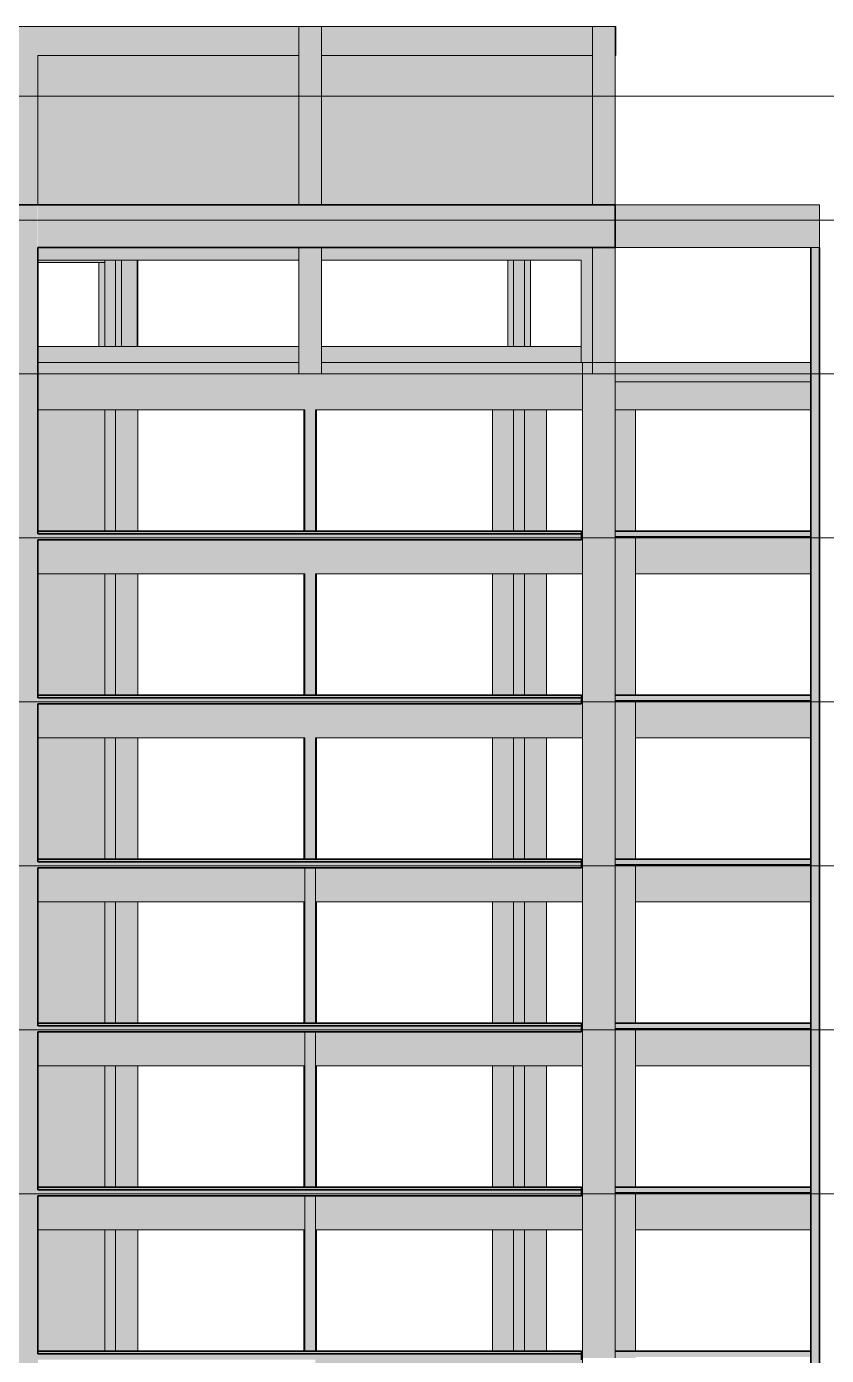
# Model space of a CAD drawing. Extents: x -2131 to 52870, y -3196 to 88043.
# Drawn here: x 36893 to 38298, y 85688 to 88022 of the extents above; entities that cross this region are included whole.
import ezdxf

# ---------------------------------------------------------------- set-up
doc = ezdxf.new("R2010")
doc.units = 0
doc.linetypes.add('Centro', pattern=[3.175, 0.635, -0.47625, 1.5875, -0.47625])
for name, color, linetype, lineweight in [('A-FLOR', 7, 'Continuous', 25), ('A-FLOR-LEVL', 7, 'Continuous', 9), ('S-BEAM', 7, 'Continuous', 25), ('S-COLS', 7, 'Continuous', 25)]:
    doc.layers.add(name, color=color, linetype=linetype, lineweight=lineweight)

msp = doc.modelspace()

# ---------------------------------------------------------------- hatches: boundary and pattern name
at = {"layer": 'A-FLOR', "true_color": 0xc0c0c0}
for points in [[(37759.903, 87131), (37867.416, 87131), (37867.416, 87136), (36912.916, 87135.994), (36912.916, 87131), (37673.854, 87131)], [(38173.474, 87126), (38270.411, 87126), (38270.411, 87136), (37926.916, 87136), (37926.916, 87126), (37999.605, 87126)], [(36912.916, 87120.922), (37867.416, 87120.922), (37867.416, 87131), (36912.916, 87131), (36912.916, 87121.343)], [(37867.416, 86843), (37867.416, 86848), (36912.916, 86847.994), (36912.916, 86843), (37863.296, 86843)], [(36912.916, 86832.922), (37867.416, 86832.922), (37867.416, 86843), (36912.916, 86843), (36912.916, 86836)], [(38173.474, 86838), (38270.411, 86838), (38270.411, 86848), (37926.916, 86848), (37926.916, 86838), (37999.605, 86838)], [(38266.917, 86848), (38266.917, 86848.001), (38173.474, 86848)], [(37863.296, 86555), (37867.416, 86555), (37867.416, 86560), (36912.916, 86559.994), (36912.916, 86555), (37759.903, 86555)], [(36912.916, 86544.922), (37867.416, 86544.922), (37867.416, 86555), (36912.916, 86555), (36912.916, 86548)], [(37966.689, 86550), (38270.411, 86550), (38270.411, 86560), (37926.916, 86560), (37926.916, 86550), (37962.666, 86550)], [(38266.917, 86560), (38266.917, 86560.001), (37966.689, 86560)], [(36912.916, 86267), (37867.416, 86267), (37867.416, 86272), (36912.916, 86271.994)], [(37966.689, 86262), (38270.411, 86262), (38270.411, 86272), (37926.916, 86272), (37926.916, 86262), (37962.666, 86262)], [(38266.917, 86272), (38266.917, 86272.001), (37966.689, 86272)], [(37048.422, 86256.922), (37867.416, 86256.922), (37867.416, 86267), (36912.916, 86267), (36913.192, 86256.922), (37036.154, 86256.922)], [(37863.296, 85979), (37867.416, 85979), (37867.416, 85984), (36912.916, 85983.994), (36913.18, 85979), (37759.903, 85979)], [(37078.293, 85968.922), (37867.416, 85968.922), (37867.416, 85979), (36912.916, 85979), (36912.916, 85968.922), (37078.162, 85968.922)], [(37966.689, 85974), (38270.411, 85974), (38270.411, 85984), (37926.916, 85984), (37926.916, 85974), (37962.666, 85974)], [(38266.917, 85984), (38266.917, 85984.001), (37966.689, 85984)], [(36912.916, 85691), (37867.416, 85691), (37867.416, 85696), (36912.916, 85695.994)], [(36912.916, 85680.922), (37867.416, 85680.922), (37867.416, 85691), (36912.916, 85691), (36912.916, 85684)], [(38173.474, 85686), (38270.411, 85686), (38270.411, 85696), (37926.916, 85696), (37926.916, 85686), (37999.605, 85686)], [(38266.917, 85696), (38266.917, 85696.001), (38173.474, 85696)]]:
    msp.add_hatch(color=9, dxfattribs=at).paths.add_polyline_path(points, flags=0)
at = {"layer": 'S-BEAM', "true_color": 0xc0c0c0}
for points in [[(36912.667, 87971.004), (37370.917, 87971.004), (37370.917, 88022.004), (36912.667, 88022.004), (36912.667, 88019.331)], [(37553.118, 87971.004), (37886.916, 87971.004), (37886.916, 88022.004), (37410.917, 88022.004), (37410.917, 87971.004), (37449.725, 87971.004)], [(37927.64, 87971.004), (37927.64, 88022.004), (37926.916, 88022.004), (37926.916, 87971.004)], [(37400.417, 87634), (37926.916, 87634), (37926.916, 87709), (36912.916, 87709), (36912.916, 87634), (37346.332, 87634)], [(38270.417, 87634), (38279.917, 87634), (38279.917, 87709), (37926.916, 87709), (37926.916, 87634), (37966.689, 87634)], [(38279.917, 87634), (38285.417, 87634), (38285.417, 87709), (38279.917, 87709), (38279.917, 87661.5)], [(38285.417, 87634), (38285.422, 87634.061), (38285.417, 87708.977)], [(37863.296, 87432.004), (37866.915, 87432.004), (37866.915, 87460.004), (37410.917, 87460.004), (37410.917, 87432.004), (37811.6, 87432.004)], [(36912.916, 87349.004), (37381.417, 87349.004), (37381.417, 87412.004), (37370.917, 87412.004), (37370.917, 87432.004), (36912.916, 87431.995), (36912.916, 87349.038)], [(37863.296, 87349.004), (37869.166, 87349.004), (37869.166, 87432.004), (37410.917, 87432.004), (37410.917, 87412.004), (37400.417, 87412.004), (37400.417, 87349.004), (37759.903, 87349.004)], [(38270.417, 87398.004), (38270.417, 87432.004), (37926.916, 87432.004), (37926.92, 87398.004), (38173.474, 87398.004)], [(37926.92, 87349.004), (38270.417, 87349.004), (38270.417, 87398.004), (37926.92, 87398.004), (37926.92, 87386.083)], [(37400.417, 87061), (37869.166, 87061), (37869.166, 87136), (37867.416, 87135.955), (37867.416, 87120.922), (37400.417, 87120.922), (37400.417, 87087.614)], [(37063.174, 87061), (37381.417, 87061), (37381.417, 87120.922), (36912.916, 87120.922), (36912.916, 87061), (37061.137, 87061)], [(37966.689, 87061), (38270.417, 87061), (38270.411, 87126), (37962.666, 87126), (37962.666, 87061)], [(36912.916, 86773), (37381.417, 86773), (37381.417, 86832.922), (36912.916, 86832.922), (36912.916, 86773.033)], [(37748.417, 86773), (37869.166, 86773), (37869.166, 86848), (37867.416, 86847.955), (37867.416, 86832.922), (37400.417, 86832.922), (37400.417, 86773), (37711.167, 86773)], [(38270.417, 86773), (38270.411, 86838), (37962.666, 86838), (37962.666, 86773), (38173.474, 86773)], [(37863.296, 86485), (37869.166, 86485), (37869.166, 86560), (37867.416, 86559.955), (37867.416, 86544.922), (37400.417, 86544.922), (37400.417, 86485), (37759.903, 86485)], [(38270.417, 86485), (38270.411, 86550), (37962.666, 86550), (37962.666, 86485), (37966.689, 86485)], [(36912.916, 86485), (37381.417, 86485), (37381.417, 86544.922), (36912.916, 86544.922), (36912.916, 86485.033)], [(37553.118, 86197), (37869.166, 86197), (37869.166, 86272), (37867.416, 86271.955), (37867.416, 86256.922), (37400.417, 86256.922), (37400.417, 86197)], [(36912.916, 86197), (37381.417, 86197), (37381.417, 86256.922), (36912.916, 86256.922), (36912.916, 86197.033)], [(38270.417, 86197), (38270.411, 86262), (37962.666, 86262), (37962.666, 86197), (37966.689, 86197)], [(37048.422, 85909), (37381.417, 85909), (37381.417, 85968.922), (36912.916, 85968.922), (36912.916, 85909), (37036.154, 85909)], [(37759.903, 85909), (37869.166, 85909), (37869.166, 85984), (37867.416, 85983.955), (37867.416, 85968.922), (37400.417, 85968.922), (37400.417, 85909), (37748.417, 85909)], [(37962.666, 85909), (38270.417, 85909), (38270.411, 85974), (37962.666, 85974), (37962.666, 85926.192)], [(37863.296, 85621), (37869.166, 85621.148), (37869.166, 85696), (37867.416, 85695.955), (37867.416, 85680.922), (37400.417, 85680.922), (37400.417, 85621), (37759.903, 85621)]]:
    msp.add_hatch(color=9, dxfattribs=at).paths.add_polyline_path(points, flags=0)
h = msp.add_hatch(color=9, dxfattribs=at)
h.paths.add_polyline_path([(37767.417, 87612.004), (37866.915, 87612.004), (37866.915, 87634), (37410.917, 87634), (37410.917, 87612.004), (37759.903, 87612.004)], flags=0)
h.paths.add_polyline_path([(37048.422, 87612.004), (37370.917, 87612.004), (37370.917, 87634), (36912.916, 87634), (36912.916, 87612.004), (36932.761, 87612.004)], flags=0)
h.paths.add_polyline_path([(36854.92, 87612.004), (36872.667, 87612.004), (36872.667, 87634), (36854.92, 87634)], flags=0)
h.paths.add_polyline_path([(37139.547, 87709), (37370.917, 87709), (37370.917, 87971.004), (36912.667, 87971.004), (36912.916, 87709), (37087.922, 87709)], flags=0)
h.paths.add_polyline_path([(36854.92, 87709), (36872.667, 87709), (36872.667, 87971.004), (36854.92, 87971.004), (36854.92, 87827.316)], flags=0)
h.paths.add_polyline_path([(37863.296, 87709), (37866.915, 87709), (37866.915, 87971.004), (37410.917, 87971.004), (37410.917, 87709), (37809.139, 87709)], flags=0)
h = msp.add_hatch(color=9, dxfattribs=at)
h.paths.add_polyline_path([(36912.916, 87608), (37030.405, 87608), (37030.405, 87612.004), (36912.916, 87612.004), (36912.916, 87610.161)], flags=0)
h.paths.add_polyline_path([(36813.99, 87608), (36854.92, 87608), (36854.92, 87612), (36812.905, 87612), (36812.905, 87608)], flags=0)
h = msp.add_hatch(color=9, dxfattribs=at)
h.paths.add_polyline_path([(37370.917, 87612), (37370.917, 87612.004), (37346.332, 87612)], flags=0)
h.paths.add_polyline_path([(37654.414, 87612), (37654.414, 87612.004), (37553.118, 87612)], flags=0)
h = msp.add_hatch(color=9, dxfattribs=at)
h.paths.add_polyline_path([(37346.332, 87432.004), (37370.917, 87432.004), (37370.917, 87460.004), (36912.916, 87460.004), (36912.916, 87432.004), (37242.939, 87432.004)], flags=0)
h.paths.add_polyline_path([(36869.962, 87432.004), (36872.667, 87432.004), (36872.667, 87460.004), (36864.42, 87460.004), (36864.42, 87432.004)], flags=0)
at = {"layer": 'S-COLS', "true_color": 0xc0c0c0}
for points in [[(36873.416, 87412.004), (36873.416, 87709), (36912.667, 87709.041), (36912.667, 88022.004), (36872.667, 88022.004), (36872.667, 87412.004)], [(37870.171, 87709), (37886.916, 87709), (37886.916, 87971.004), (37866.915, 87971.004), (37866.915, 87709)], [(36912.916, 84464.5), (36912.667, 87709), (36873.416, 87709), (36873.416, 84464.5), (36912.667, 84464.5)], [(37866.915, 87432.004), (37886.916, 87432.004), (37886.916, 87634), (37866.915, 87634), (37866.915, 87474.33)], [(38285.417, 81078.001), (38285.417, 87634), (38270.417, 87634), (38270.417, 81078.001)], [(37036.154, 87460.004), (37049.405, 87460.004), (37049.405, 87612.004), (37030.405, 87612), (37030.405, 87460.004)], [(37087.922, 87460.004), (37087.922, 87612.004), (37059.905, 87612.004), (37059.905, 87460.004), (37087.85, 87460.004)], [(37767.417, 87460.004), (37767.417, 87612.004), (37748.417, 87612.004), (37748.417, 87460.004), (37762.857, 87460.004)], [(37926.916, 87124), (37926.916, 87432.004), (37869.166, 87432.004), (37869.166, 87124)], [(37400.417, 87136), (37400.417, 87136.001), (37400.417, 87412.004), (37381.417, 87411.844), (37381.417, 87136)], [(37028.237, 87136), (37030.405, 87136), (37030.405, 87349.004), (36912.916, 87349.004), (36912.916, 87136), (37021.342, 87136)], [(37030.405, 87136), (37049.405, 87136), (37049.405, 87349.004), (37030.405, 87349.004), (37030.405, 87297.836)], [(37088.145, 87136), (37087.922, 87349.004), (37049.405, 87349.004), (37049.405, 87136), (37087.922, 87136)], [(37748.417, 87136), (37748.417, 87349.004), (37711.167, 87349.004), (37711.167, 87136), (37746.786, 87136)], [(37759.903, 87136), (37767.417, 87136.001), (37767.417, 87349.004), (37748.417, 87349.004), (37748.417, 87136)], [(37767.417, 87136), (37806.167, 87136.001), (37806.167, 87349.004), (37767.417, 87349.004), (37767.417, 87136.001)], [(37381.417, 86848), (37400.417, 86848.001), (37400.417, 87120.922), (37381.417, 87120.922), (37381.417, 86848.001)], [(37926.915, 86836), (37926.916, 87124), (37869.166, 87124), (37869.166, 86836), (37914.992, 86836)], [(37030.405, 86848), (37030.405, 87061), (36912.916, 87061), (36912.916, 86848), (37021.342, 86848)], [(37036.154, 86848), (37049.405, 86848), (37049.405, 87061), (37030.405, 87061), (37030.405, 86848)], [(37049.405, 86848), (37088.145, 86848.001), (37087.922, 87061), (37049.405, 87061), (37049.405, 86856.602)], [(37748.417, 86848), (37748.417, 87061), (37711.167, 87061), (37711.167, 86848)], [(37759.903, 86848), (37767.417, 86848.001), (37767.417, 87061), (37748.417, 87061), (37748.417, 86848)], [(37767.417, 86848), (37806.167, 86848.001), (37806.167, 87061), (37767.417, 87061), (37767.417, 86848.001)], [(37400.417, 86560), (37400.417, 86560.001), (37400.417, 86832.922), (37381.417, 86832.922), (37381.417, 86560)], [(37926.915, 86548), (37926.915, 86836), (37869.166, 86836), (37869.166, 86548)], [(36932.761, 86560), (37030.405, 86560), (37030.405, 86773), (36912.916, 86773), (36912.916, 86560)], [(37036.154, 86560), (37049.405, 86560), (37049.405, 86773), (37030.405, 86773), (37030.405, 86560)], [(37087.578, 86560), (37088.145, 86560.001), (37087.85, 86773), (37049.405, 86773), (37049.405, 86560), (37080.005, 86560)], [(37748.417, 86560), (37748.417, 86773), (37711.167, 86773), (37711.167, 86560)], [(37767.417, 86560), (37767.417, 86773), (37748.417, 86773), (37748.417, 86560), (37766.404, 86560)], [(37806.167, 86560), (37806.167, 86773), (37767.417, 86773), (37767.417, 86560)], [(37400.417, 86272), (37400.417, 86272.001), (37400.417, 86544.922), (37381.417, 86544.922), (37381.417, 86272)], [(37926.915, 86260), (37926.915, 86548), (37869.166, 86548), (37869.166, 86260)], [(36932.761, 86272), (37030.405, 86272), (37030.405, 86485), (36912.916, 86485), (36912.916, 86272)], [(37036.154, 86272), (37049.405, 86272), (37049.405, 86485), (37030.405, 86485), (37030.405, 86272)], [(37087.646, 86272), (37088.145, 86272.001), (37087.922, 86485), (37049.405, 86485), (37049.405, 86272), (37081.327, 86272)], [(37748.417, 86272), (37748.417, 86485), (37711.167, 86485), (37711.167, 86272)], [(37766.404, 86272), (37767.417, 86272.001), (37767.417, 86485), (37748.417, 86485), (37748.417, 86272), (37759.903, 86272)], [(37806.167, 86272), (37806.167, 86485), (37767.417, 86485), (37767.417, 86272)], [(37381.417, 85984), (37400.417, 85984.001), (37400.417, 86256.922), (37381.417, 86256.922), (37381.417, 85984.001)], [(37926.915, 85972), (37926.915, 86260), (37869.166, 86260), (37869.166, 85972)], [(36912.916, 85984), (37030.405, 85984), (37030.405, 86197), (36912.916, 86197), (36912.916, 86062.382)], [(37036.154, 85984), (37049.405, 85984), (37049.405, 86197), (37030.405, 86197), (37030.405, 85984)], [(37088.145, 85984), (37087.922, 86197), (37049.405, 86197), (37049.405, 85984), (37087.922, 85984)], [(37748.417, 85984), (37748.417, 86197), (37711.167, 86197), (37711.167, 85984)], [(37766.404, 85984), (37767.417, 85984.001), (37767.417, 86197), (37748.417, 86197), (37748.417, 85984), (37759.903, 85984)], [(37767.417, 85984), (37806.167, 85984.001), (37806.167, 86197), (37767.417, 86197), (37767.417, 85984.001)], [(37381.417, 85696), (37400.417, 85696.001), (37400.417, 85968.922), (37381.417, 85968.922), (37381.417, 85696.001)], [(37926.915, 85684), (37926.915, 85972), (37869.166, 85972), (37869.166, 85684), (37914.992, 85684)], [(36912.916, 85696), (37030.405, 85696), (37030.405, 85909), (36912.916, 85909), (36912.916, 85709.395)], [(37036.154, 85696), (37049.405, 85696), (37049.405, 85909), (37030.405, 85909), (37030.405, 85696)], [(37087.725, 85696), (37088.145, 85696.001), (37087.85, 85909), (37049.405, 85909), (37049.405, 85696), (37082.978, 85696)], [(37748.417, 85696), (37748.417, 85909), (37711.167, 85909), (37711.167, 85696)], [(37767.417, 85696), (37767.417, 85909), (37748.417, 85909), (37748.417, 85696), (37766.404, 85696)], [(37806.167, 85696), (37806.167, 85909), (37767.417, 85909), (37767.417, 85696)]]:
    msp.add_hatch(color=9, dxfattribs=at).paths.add_polyline_path(points, flags=0)
h = msp.add_hatch(color=9, dxfattribs=at)
h.paths.add_polyline_path([(37370.917, 87412.004), (37410.917, 87412.004), (37410.917, 87634), (37370.917, 87634), (37370.917, 87430.206)], flags=0)
h.paths.add_polyline_path([(37370.917, 87709), (37410.917, 87709), (37410.917, 88022.004), (37370.917, 88022.004), (37370.917, 87827.316)], flags=0)
h = msp.add_hatch(color=9, dxfattribs=at)
h.paths.add_polyline_path([(37890.519, 87432.004), (37926.915, 87432.004), (37926.915, 87634), (37886.916, 87634), (37886.916, 87432.004)], flags=0)
h.paths.add_polyline_path([(37926.915, 87709), (37926.915, 88022.004), (37886.916, 88022.004), (37886.916, 87709), (37925.406, 87709)], flags=0)
h = msp.add_hatch(color=9, dxfattribs=at)
h.paths.add_polyline_path([(37030.405, 87460.004), (37030.405, 87608), (37019.905, 87608), (37019.905, 87460.004), (37025.449, 87460.004)], flags=0)
h.paths.add_polyline_path([(37059.905, 87460.004), (37059.905, 87612.004), (37049.405, 87612), (37049.405, 87460.004), (37059.845, 87460.004)], flags=0)
h = msp.add_hatch(color=9, dxfattribs=at)
h.paths.add_polyline_path([(37748.417, 87460.004), (37748.417, 87612.004), (37737.917, 87612), (37737.917, 87460.004), (37743.462, 87460.004)], flags=0)
h.paths.add_polyline_path([(37767.417, 87460.004), (37777.917, 87460.004), (37777.917, 87612.004), (37767.417, 87612.004), (37767.417, 87474.33)], flags=0)
h = msp.add_hatch(color=9, dxfattribs=at)
h.paths.add_polyline_path([(37381.417, 87136), (37381.417, 87349.004), (37379.917, 87349.004), (37379.917, 87136)], flags=0)
h.paths.add_polyline_path([(37400.417, 87136), (37401.917, 87136.001), (37401.917, 87349.004), (37400.417, 87348.625), (37400.417, 87136.001)], flags=0)
h = msp.add_hatch(color=9, dxfattribs=at)
h.paths.add_polyline_path([(37930.5, 87124), (37962.666, 87124), (37962.666, 87126), (37926.916, 87126), (37926.916, 87124)], flags=0)
h.paths.add_polyline_path([(37962.666, 87136), (37962.665, 87136.001), (37962.666, 87349.004), (37926.92, 87349.004), (37926.916, 87136)], flags=0)
h = msp.add_hatch(color=9, dxfattribs=at)
h.paths.add_polyline_path([(37930.5, 86836), (37962.666, 86836), (37962.666, 86838), (37926.916, 86838), (37926.916, 86836)], flags=0)
h.paths.add_polyline_path([(37962.666, 86848), (37962.666, 87124), (37926.916, 87124), (37926.916, 86848)], flags=0)
h = msp.add_hatch(color=9, dxfattribs=at)
h.paths.add_polyline_path([(37379.917, 86848), (37381.417, 86848.001), (37381.417, 87061), (37379.917, 87061), (37379.917, 86848.001)], flags=0)
h.paths.add_polyline_path([(37400.417, 86848), (37401.917, 86848.001), (37401.917, 87061), (37400.417, 87061), (37400.417, 86848.001)], flags=0)
h = msp.add_hatch(color=9, dxfattribs=at)
h.paths.add_polyline_path([(37930.5, 86548), (37962.666, 86548), (37962.666, 86550), (37926.916, 86550), (37926.916, 86548)], flags=0)
h.paths.add_polyline_path([(37962.666, 86560), (37962.666, 86836), (37926.916, 86836), (37926.916, 86560)], flags=0)
h = msp.add_hatch(color=9, dxfattribs=at)
h.paths.add_polyline_path([(37379.917, 86560), (37381.417, 86560.001), (37381.417, 86773), (37379.917, 86773), (37379.917, 86560.001)], flags=0)
h.paths.add_polyline_path([(37401.917, 86560), (37401.917, 86773), (37400.417, 86773), (37400.417, 86560), (37400.961, 86560)], flags=0)
h = msp.add_hatch(color=9, dxfattribs=at)
h.paths.add_polyline_path([(37930.5, 86260), (37962.666, 86260), (37962.666, 86262), (37926.916, 86262), (37926.916, 86260)], flags=0)
h.paths.add_polyline_path([(37962.666, 86272), (37962.666, 86548), (37926.916, 86548), (37926.916, 86272)], flags=0)
h = msp.add_hatch(color=9, dxfattribs=at)
h.paths.add_polyline_path([(37400.961, 86272), (37401.917, 86272.001), (37401.917, 86485), (37400.417, 86485), (37400.417, 86272)], flags=0)
h.paths.add_polyline_path([(37379.917, 86272), (37381.417, 86272.001), (37381.417, 86485), (37379.917, 86485), (37379.917, 86272.001)], flags=0)
h = msp.add_hatch(color=9, dxfattribs=at)
h.paths.add_polyline_path([(37962.666, 85972), (37962.666, 85974), (37926.916, 85974), (37926.916, 85972), (37930.5, 85972)], flags=0)
h.paths.add_polyline_path([(37926.916, 85984), (37962.666, 85984), (37962.666, 86260), (37926.916, 86260), (37926.916, 86062.382)], flags=0)
h = msp.add_hatch(color=9, dxfattribs=at)
h.paths.add_polyline_path([(37379.917, 85984), (37381.417, 85984.001), (37381.417, 86197), (37379.917, 86197), (37379.917, 85984.001)], flags=0)
h.paths.add_polyline_path([(37400.417, 85984), (37401.917, 85984.001), (37401.917, 86197), (37400.417, 86197), (37400.417, 85984.001)], flags=0)
h = msp.add_hatch(color=9, dxfattribs=at)
h.paths.add_polyline_path([(37930.5, 85684), (37962.666, 85684), (37962.666, 85686), (37926.916, 85686), (37926.916, 85684)], flags=0)
h.paths.add_polyline_path([(37962.666, 85696), (37962.666, 85972), (37926.916, 85972), (37926.916, 85696)], flags=0)
h = msp.add_hatch(color=9, dxfattribs=at)
h.paths.add_polyline_path([(37379.917, 85696), (37381.417, 85696.001), (37381.417, 85909), (37379.917, 85909), (37379.917, 85696.001)], flags=0)
h.paths.add_polyline_path([(37400.417, 85696), (37401.917, 85696.001), (37401.917, 85909), (37400.417, 85908.849), (37400.417, 85696.001)], flags=0)

# ---------------------------------------------------------------- linework, layer by layer
at = {"layer": 'A-FLOR', "color": 190, "lineweight": 35, "true_color": 0x8000ff}
for p, q in [((37867.416, 87136), (36912.916, 87136)), ((37867.416, 87136), (37867.416, 87120.922)), ((37926.916, 87136), (38270.411, 87136)), ((38270.411, 87136), (38270.411, 87126)), ((36912.916, 87131), (37867.416, 87131)), ((37867.416, 87120.922), (36912.916, 87120.922)), ((38270.411, 87126), (37926.916, 87126)), ((37867.416, 86848), (36912.916, 86848)), ((36912.916, 86843), (37867.416, 86843)), ((37867.416, 86832.922), (36912.916, 86832.922)), ((37867.416, 86848), (37867.416, 86832.922)), ((37926.916, 86848), (38270.411, 86848)), ((38270.411, 86838), (37926.916, 86838)), ((38270.411, 86848), (38270.411, 86838)), ((37867.416, 86560), (36912.916, 86560)), ((36912.916, 86555), (37867.416, 86555)), ((37867.416, 86560), (37867.416, 86544.922)), ((37926.916, 86560), (38270.411, 86560)), ((38270.411, 86550), (37926.916, 86550)), ((38270.411, 86560), (38270.411, 86550)), ((37867.416, 86544.922), (36912.916, 86544.922)), ((37867.416, 86272), (36912.916, 86272)), ((37867.416, 86272), (37867.416, 86256.922)), ((37926.916, 86272), (38270.411, 86272)), ((38270.411, 86272), (38270.411, 86262)), ((36912.916, 86267), (37867.416, 86267)), ((37867.416, 86256.922), (36912.916, 86256.922)), ((38270.411, 86262), (37926.916, 86262)), ((37867.416, 85984), (36912.916, 85984)), ((36912.916, 85979), (37867.416, 85979)), ((37867.416, 85968.922), (36912.916, 85968.922)), ((37867.416, 85984), (37867.416, 85968.922)), ((37926.916, 85984), (38270.411, 85984)), ((38270.411, 85974), (37926.916, 85974)), ((38270.411, 85984), (38270.411, 85974)), ((37867.416, 85696), (36912.916, 85696)), ((36912.916, 85691), (37867.416, 85691)), ((37867.416, 85696), (37867.416, 85680.922)), ((37926.916, 85696), (38270.411, 85696)), ((38270.411, 85696), (38270.411, 85686))]:
    msp.add_line(p, q, dxfattribs=at)
at = {"layer": 'A-FLOR-LEVL', "linetype": 'Centro'}
for p, q in [((34691.966, 87900.004), (39504.639, 87900.004)), ((34691.966, 87682), (39504.639, 87682)), ((34691.966, 87412.004), (39504.639, 87412.004)), ((34691.966, 87124), (39504.639, 87124)), ((34691.966, 86836), (39504.639, 86836)), ((34691.966, 86548), (39504.639, 86548)), ((34691.966, 86260), (39504.639, 86260)), ((34691.966, 85972), (39504.639, 85972))]:
    msp.add_line(p, q, dxfattribs=at)
at = {"layer": 'S-BEAM', "lineweight": 9}
for p, q in [((36912.667, 88022.004), (37370.917, 88022.004)), ((37370.917, 88022.004), (37370.917, 87971.004)), ((37410.917, 88022.004), (37886.916, 88022.004)), ((37410.917, 88022.004), (37410.917, 87971.004)), ((37886.916, 87971.004), (37886.916, 88022.004)), ((37926.916, 88022.004), (37927.64, 88022.004)), ((37927.64, 88022.004), (37927.64, 87971.004)), ((37370.917, 87971.004), (36912.667, 87971.004)), ((37886.916, 87971.004), (37410.917, 87971.004)), ((37926.916, 87971.004), (37927.64, 87971.004)), ((37926.916, 87709), (38279.917, 87709)), ((38279.917, 87709), (38285.417, 87709)), ((38285.417, 87709), (38285.417, 87634)), ((37926.916, 87634), (38279.917, 87634)), ((38285.417, 87634), (38279.917, 87634)), ((36912.916, 87612.004), (37370.917, 87612.004)), ((36912.916, 87608), (37030.405, 87608)), ((37410.917, 87612.004), (37866.915, 87612.004)), ((37370.917, 87460.004), (36912.916, 87460.004)), ((37410.917, 87460.004), (37866.915, 87460.004)), ((37866.915, 87432.004), (37866.915, 87460.004)), ((37370.917, 87432.004), (36912.916, 87432.004)), ((37370.917, 87412.004), (37370.917, 87432.004)), ((37410.917, 87432.004), (37869.166, 87432.004)), ((37410.917, 87432.004), (37410.917, 87412.004)), ((37869.166, 87349.004), (37869.166, 87432.004)), ((37926.916, 87432.004), (38270.417, 87432.004)), ((38270.417, 87398.004), (38270.417, 87432.004)), ((37370.917, 87412.004), (37381.417, 87412.004)), ((37410.917, 87412.004), (37400.417, 87412.004)), ((37926.916, 87398.004), (38270.417, 87398.004)), ((36912.916, 87349.004), (37381.417, 87349.004)), ((37400.417, 87349.004), (37869.166, 87349.004)), ((37926.92, 87349.004), (38270.417, 87349.004)), ((36912.916, 87136), (37381.417, 87136)), ((37400.417, 87136), (37869.166, 87136)), ((37869.166, 87061), (37869.166, 87136)), ((37962.666, 87126), (37962.666, 87061)), ((37381.417, 87061), (36912.916, 87061)), ((37400.417, 87061), (37869.166, 87061)), ((37962.666, 87061), (38270.417, 87061)), ((36912.916, 86848), (37381.417, 86848)), ((37400.417, 86848), (37869.166, 86848)), ((37869.166, 86773), (37869.166, 86848)), ((37962.666, 86838), (37962.666, 86773)), ((37381.417, 86773), (36912.916, 86773)), ((37400.417, 86773), (37869.166, 86773)), ((37962.666, 86773), (38270.417, 86773)), ((36912.916, 86560), (37381.417, 86560)), ((37400.417, 86560), (37869.166, 86560)), ((37869.166, 86485), (37869.166, 86560)), ((37962.666, 86550), (37962.666, 86485)), ((37381.417, 86544.922), (37381.417, 86485)), ((37400.417, 86544.922), (37400.417, 86485)), ((37381.417, 86485), (36912.916, 86485)), ((37400.417, 86485), (37869.166, 86485)), ((37962.666, 86485), (38270.417, 86485)), ((36912.916, 86272), (37381.417, 86272)), ((37400.417, 86272), (37869.166, 86272)), ((37869.166, 86197), (37869.166, 86272)), ((37381.417, 86256.922), (37381.417, 86197)), ((37400.417, 86256.922), (37400.417, 86197)), ((37962.666, 86262), (37962.666, 86197)), ((37381.417, 86197), (36912.916, 86197)), ((37400.417, 86197), (37869.166, 86197)), ((37962.666, 86197), (38270.417, 86197)), ((36912.916, 85984), (37381.417, 85984)), ((37381.417, 85968.922), (37381.417, 85909)), ((37400.417, 85984), (37869.166, 85984)), ((37400.417, 85968.922), (37400.417, 85909)), ((37869.166, 85909), (37869.166, 85984)), ((37962.666, 85974), (37962.666, 85909)), ((37381.417, 85909), (36912.916, 85909)), ((37400.417, 85909), (37869.166, 85909)), ((37962.666, 85909), (38270.417, 85909)), ((36912.916, 85696), (37381.417, 85696)), ((37400.417, 85696), (37869.166, 85696)), ((37869.166, 85621), (37869.166, 85696))]:
    msp.add_line(p, q, dxfattribs=at)
at = {"layer": 'S-BEAM', "color": 190, "lineweight": 35, "true_color": 0x8000ff}
for p, q in [((36912.916, 87709), (37926.916, 87709)), ((37926.916, 87709), (37926.916, 87634)), ((36912.916, 87634), (37926.916, 87634))]:
    msp.add_line(p, q, dxfattribs=at)
at = {"layer": 'S-COLS', "lineweight": 9}
for p, q in [((36912.667, 88022.004), (36872.667, 88022.004)), ((37370.917, 88022.004), (37410.917, 88022.004)), ((37370.917, 88022.004), (37370.917, 87709)), ((37410.917, 88022.004), (37410.917, 87709)), ((37886.916, 88022.004), (37926.916, 88022.004)), ((37886.916, 88022.004), (37886.916, 87709)), ((37926.916, 88022.004), (37926.916, 87709)), ((36912.667, 87709), (36912.667, 87971.004)), ((37370.917, 87634), (37370.917, 87412.004)), ((37410.917, 87634), (37410.917, 87412.004)), ((37886.916, 87634), (37886.916, 87412.004)), ((37926.916, 87634), (37926.916, 87412.004)), ((37019.905, 87608), (37019.905, 87460.004)), ((37030.405, 87612.004), (37030.405, 87460.004)), ((37049.405, 87612.004), (37049.405, 87460.004)), ((37059.905, 87612.004), (37059.905, 87460.004)), ((37737.917, 87612.004), (37737.917, 87460.004)), ((37748.417, 87612.004), (37748.417, 87460.004)), ((37767.417, 87612.004), (37767.417, 87460.004)), ((37777.917, 87612.004), (37777.917, 87460.004)), ((37866.915, 87612.004), (37866.915, 87432.004)), ((37869.166, 87432.004), (37869.166, 87124)), ((37926.916, 87432.004), (37869.166, 87432.004)), ((37926.916, 87432.004), (37926.916, 87124)), ((37410.917, 87412.004), (37370.917, 87412.004)), ((37400.417, 87412.004), (37381.417, 87412.004)), ((37926.916, 87412.004), (37886.916, 87412.004)), ((37030.405, 87349.004), (37030.405, 87136)), ((37049.405, 87349.004), (37049.405, 87136)), ((37088.145, 87349.004), (37088.145, 87136)), ((37379.917, 87349.004), (37379.917, 87136)), ((37381.417, 87349.004), (37381.417, 87136)), ((37400.417, 87349.004), (37400.417, 87136)), ((37401.917, 87349.004), (37401.917, 87136)), ((37711.167, 87349.004), (37711.167, 87136)), ((37748.417, 87349.004), (37748.417, 87136)), ((37767.417, 87349.004), (37767.417, 87136)), ((37806.167, 87349.004), (37806.167, 87136)), ((37962.666, 87349.004), (37962.666, 87136)), ((37869.166, 87124), (37869.166, 86836)), ((37926.916, 87124), (37869.166, 87124)), ((37926.916, 87124), (37869.166, 87124)), ((37926.916, 87124), (37926.916, 86836)), ((37962.666, 87124), (37926.916, 87124)), ((37962.666, 87124), (37926.916, 87124)), ((37962.666, 87126), (37962.666, 87124)), ((37962.666, 87124), (37962.666, 86848)), ((37030.405, 87061), (37030.405, 86848)), ((37049.405, 87061), (37049.405, 86848)), ((37088.145, 87061), (37088.145, 86848)), ((37379.917, 87061), (37379.917, 86848)), ((37381.417, 87061), (37381.417, 86848)), ((37400.417, 87061), (37400.417, 86848)), ((37401.917, 87061), (37401.917, 86848)), ((37711.167, 87061), (37711.167, 86848)), ((37748.417, 87061), (37748.417, 86848)), ((37767.417, 87061), (37767.417, 86848)), ((37806.167, 87061), (37806.167, 86848)), ((37869.166, 86836), (37869.166, 86548)), ((37926.916, 86836), (37869.166, 86836)), ((37926.916, 86836), (37869.166, 86836)), ((37926.916, 86836), (37926.916, 86548)), ((37962.666, 86836), (37926.916, 86836)), ((37962.666, 86836), (37926.916, 86836)), ((37962.666, 86838), (37962.666, 86836)), ((37962.666, 86836), (37962.666, 86560)), ((37030.405, 86773), (37030.405, 86560)), ((37049.405, 86773), (37049.405, 86560)), ((37088.145, 86773), (37088.145, 86560)), ((37379.917, 86773), (37379.917, 86560)), ((37381.417, 86773), (37381.417, 86560)), ((37400.417, 86773), (37400.417, 86560)), ((37401.917, 86773), (37401.917, 86560)), ((37711.167, 86773), (37711.167, 86560)), ((37748.417, 86773), (37748.417, 86560)), ((37767.417, 86773), (37767.417, 86560)), ((37806.167, 86773), (37806.167, 86560)), ((37962.666, 86550), (37962.666, 86548)), ((37381.417, 86544.922), (37381.417, 86485)), ((37400.417, 86544.922), (37400.417, 86485)), ((37869.166, 86548), (37869.166, 86260)), ((37926.916, 86548), (37869.166, 86548)), ((37926.916, 86548), (37869.166, 86548)), ((37926.916, 86548), (37926.916, 86260)), ((37962.666, 86548), (37926.916, 86548)), ((37962.666, 86548), (37926.916, 86548)), ((37962.666, 86548), (37962.666, 86272)), ((37030.405, 86485), (37030.405, 86272)), ((37049.405, 86485), (37049.405, 86272)), ((37088.145, 86485), (37088.145, 86272)), ((37379.917, 86485), (37379.917, 86272)), ((37381.417, 86485), (37381.417, 86272)), ((37400.417, 86485), (37400.417, 86272)), ((37401.917, 86485), (37401.917, 86272)), ((37711.167, 86485), (37711.167, 86272)), ((37748.417, 86485), (37748.417, 86272)), ((37767.417, 86485), (37767.417, 86272)), ((37806.167, 86485), (37806.167, 86272)), ((37381.417, 86256.922), (37381.417, 86197)), ((37400.417, 86256.922), (37400.417, 86197)), ((37869.166, 86260), (37869.166, 85972)), ((37926.916, 86260), (37869.166, 86260)), ((37926.916, 86260), (37869.166, 86260)), ((37926.916, 86260), (37926.916, 85972)), ((37962.666, 86260), (37926.916, 86260)), ((37962.666, 86260), (37926.916, 86260)), ((37962.666, 86262), (37962.666, 86260)), ((37962.666, 86260), (37962.666, 85984)), ((37030.405, 86197), (37030.405, 85984)), ((37049.405, 86197), (37049.405, 85984)), ((37088.145, 86197), (37088.145, 85984)), ((37379.917, 86197), (37379.917, 85984)), ((37381.417, 86197), (37381.417, 85984)), ((37400.417, 86197), (37400.417, 85984)), ((37401.917, 86197), (37401.917, 85984)), ((37711.167, 86197), (37711.167, 85984)), ((37748.417, 86197), (37748.417, 85984)), ((37767.417, 86197), (37767.417, 85984)), ((37806.167, 86197), (37806.167, 85984)), ((37381.417, 85968.922), (37381.417, 85909)), ((37400.417, 85968.922), (37400.417, 85909)), ((37869.166, 85972), (37869.166, 85684)), ((37926.916, 85972), (37869.166, 85972)), ((37926.916, 85972), (37869.166, 85972)), ((37926.916, 85972), (37926.916, 85684)), ((37962.666, 85972), (37926.916, 85972)), ((37962.666, 85972), (37926.916, 85972)), ((37962.666, 85974), (37962.666, 85972)), ((37962.666, 85972), (37962.666, 85696)), ((37030.405, 85909), (37030.405, 85696)), ((37049.405, 85909), (37049.405, 85696)), ((37088.145, 85909), (37088.145, 85696)), ((37379.917, 85909), (37379.917, 85696)), ((37381.417, 85909), (37381.417, 85696)), ((37400.417, 85909), (37400.417, 85696)), ((37401.917, 85909), (37401.917, 85696)), ((37711.167, 85909), (37711.167, 85696)), ((37748.417, 85909), (37748.417, 85696)), ((37767.417, 85909), (37767.417, 85696)), ((37806.167, 85909), (37806.167, 85696))]:
    msp.add_line(p, q, dxfattribs=at)
at = {"layer": 'S-COLS', "color": 190, "lineweight": 35, "true_color": 0x8000ff}
for p, q in [((36912.916, 87709), (36873.416, 87709)), ((36912.916, 87634), (36912.916, 87131)), ((38270.417, 87432.004), (38270.417, 87634)), ((38285.417, 81078.001), (38285.417, 87634)), ((37087.922, 87460.004), (37087.922, 87612.004)), ((38270.417, 87398.004), (38270.417, 87432.004)), ((38270.417, 81078.001), (38270.417, 87398.004)), ((36912.916, 87120.922), (36912.916, 86843)), ((36912.916, 86832.922), (36912.916, 86555)), ((36912.916, 86544.922), (36912.916, 86267)), ((36912.916, 86256.922), (36912.916, 85979)), ((36912.916, 85968.922), (36912.916, 85691))]:
    msp.add_line(p, q, dxfattribs=at)

doc.saveas('drawing.dxf')
